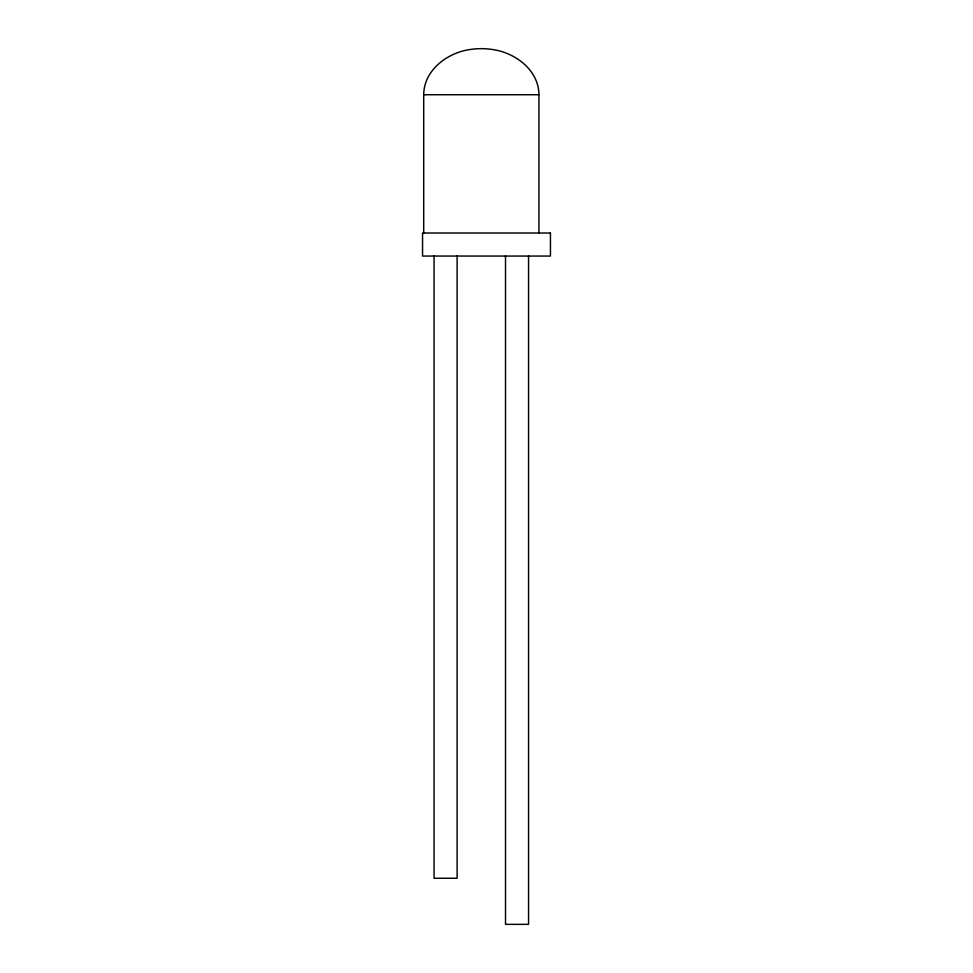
<?xml version="1.0" encoding="UTF-8"?>
<svg xmlns="http://www.w3.org/2000/svg" width="973" height="973" viewBox="0 0 973 973"><rect width="100%" height="100%" fill="white"/><g stroke="black" fill="none" stroke-linecap="round" stroke-linejoin="round"><path stroke-width="1.46" d="M423.705 233.009L423.705 94.734C423.863 69.861 447.872 52.287 470.835 49.416A71.747 71.747 0 0 1 491.803 49.416C514.753 52.287 538.762 69.861 538.933 94.734L538.933 233.009M423.705 94.734L538.933 94.734M528.558 255.802L528.558 924.35L505.51 924.35L505.51 255.802M457.115 255.777L457.115 878.266L434.067 878.266L434.067 255.777M550.45 233.009L422.55 233.009L422.55 256.057L550.45 256.057L550.45 233.009"/></g></svg>
